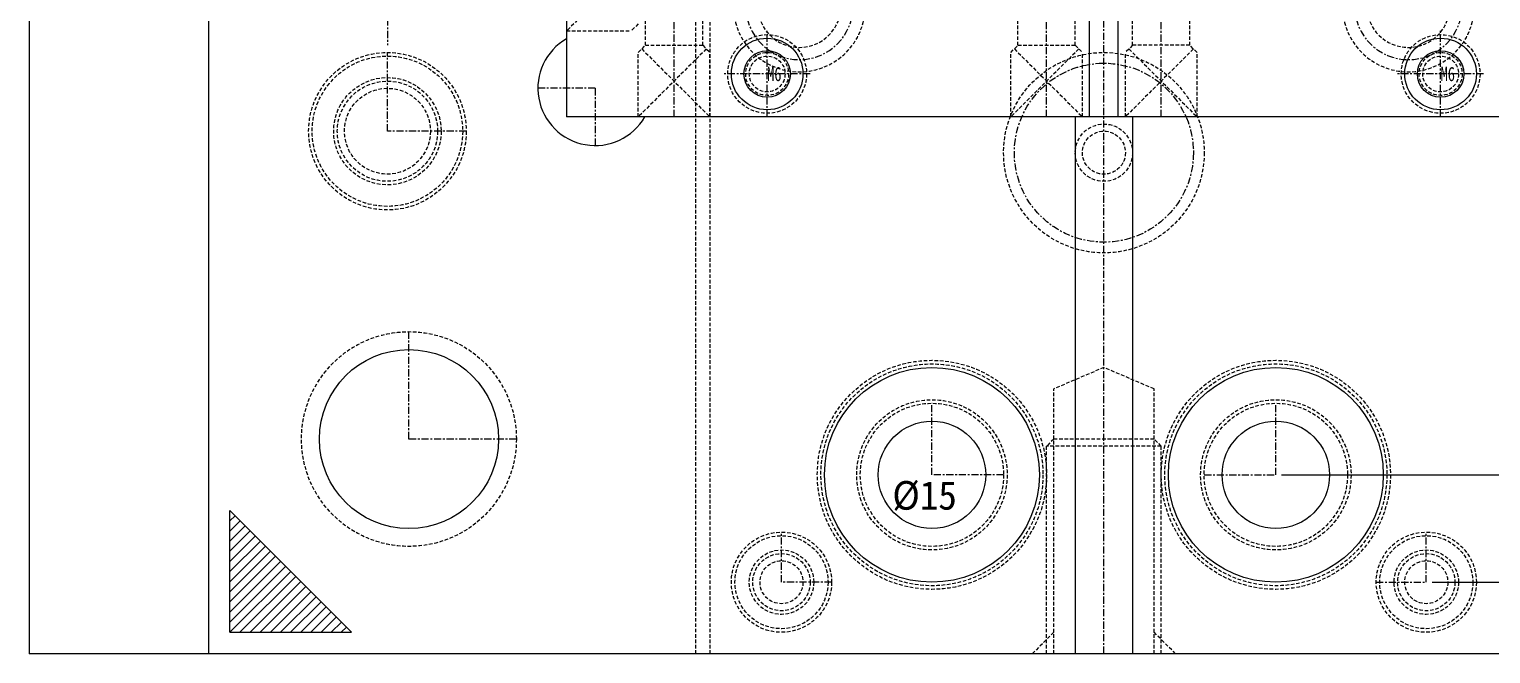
# Model space of a CAD drawing. Extents: x -554 to 592, y -350 to 391.
# Drawn here: x 250 to 454, y 0 to 87.2 of the extents above; entities that cross this region are included whole.
import ezdxf
from ezdxf.enums import TextEntityAlignment as Align

# ---------------------------------------------------------------- set-up
doc = ezdxf.new("R2010")
doc.units = 0
doc.linetypes.add('CENTER', pattern=[1.75, 1, -0.25, 0.25, -0.25])
doc.linetypes.add('DASHED', pattern=[0.75, 0.5, -0.25])
for name, color, linetype in [('L12', 7, 'CONTINUOUS'), ('L13', 7, 'CONTINUOUS'), ('L5', 7, 'CONTINUOUS'), ('L8', 7, 'CONTINUOUS'), ('L9', 7, 'CONTINUOUS')]:
    doc.layers.add(name, color=color, linetype=linetype)

msp = doc.modelspace()

# ---------------------------------------------------------------- linework, layer by layer
at = {"layer": 'L12', "color": 251, "linetype": 'CONTINUOUS'}
for p, q in [((424.8, 25), (577.641885, 25)), ((445.8, 10), (591.882723, 10))]:
    msp.add_line(p, q, dxfattribs=at)
at = {"layer": 'L13', "color": 206, "linetype": 'CONTINUOUS'}
for centre in [(376, 25), (424, 25)]:
    msp.add_circle(centre, 15, dxfattribs=at)
at = {"layer": 'L13', "color": 3, "linetype": 'DASHED'}
for centre in [(376, 25), (424, 25)]:
    msp.add_circle(centre, 10, dxfattribs=at)
at = {"layer": 'L5', "color": 7, "linetype": 'CENTER'}
msp.add_line((400, 0), (400, 350), dxfattribs=at)
at = {"layer": 'L5', "color": 7, "linetype": 'CONTINUOUS'}
for p in [(325, 275), (475, 75)]:
    msp.add_line(p, (325, 75), dxfattribs=at)
at = {"layer": 'L5', "color": 4, "linetype": 'CONTINUOUS'}
for p, q in [((398, 75), (398, 140)), ((402, 75), (402, 140))]:
    msp.add_line(p, q, dxfattribs=at)
at = {"layer": 'L5', "color": 3, "linetype": 'CENTER'}
for p, q in [((353, 75), (353, 87)), ((447, 75), (447, 87)), ((359, 81), (347, 81)), ((453, 81), (441, 81))]:
    msp.add_line(p, q, dxfattribs=at)
at = {"layer": 'L5', "color": 7, "linetype": 'DASHED'}
for centre in [(353, 81), (447, 81)]:
    msp.add_circle(centre, 5.5, dxfattribs=at)
at = {"layer": 'L5', "color": 251, "linetype": 'CONTINUOUS'}
for centre in [(353, 81), (447, 81)]:
    msp.add_circle(centre, 5, dxfattribs=at)
at = {"layer": 'L5', "color": 7, "linetype": 'CONTINUOUS'}
for centre in [(353, 81), (447, 81)]:
    msp.add_circle(centre, 3.25, dxfattribs=at)
at = {"layer": 'L5', "color": 3, "linetype": 'DASHED'}
for centre, radius in [((353, 81), 3), ((447, 81), 3), ((353, 81), 2.5), ((447, 81), 2.5)]:
    msp.add_circle(centre, radius, dxfattribs=at)
at = {"layer": 'L8', "color": 7, "linetype": 'CONTINUOUS'}
for p, q in [((250, 350), (250, 0)), ((275, 350), (275, 0)), ((396, 75), (396, 0)), ((404, 75), (404, 0)), ((550, 0), (250, 0))]:
    msp.add_line(p, q, dxfattribs=at)
at = {"layer": 'L8', "color": 7, "linetype": 'DASHED'}
for p, q in [((343, 350), (343, 0)), ((345, 350), (345, 0))]:
    msp.add_line(p, q, dxfattribs=at)
at = {"layer": 'L8', "color": 96, "linetype": 'CENTER'}
msp.add_line((300, 115), (300, 85), dxfattribs=at)
at = {"layer": 'L8', "color": 251, "linetype": 'CENTER'}
for p, q in [((300, 73), (300, 84)), ((311, 73), (300, 73)), ((303, 30), (303, 45)), ((318, 30), (303, 30))]:
    msp.add_line(p, q, dxfattribs=at)
at = {"layer": 'L8', "color": 6, "linetype": 'CENTER'}
for q in [(321, 79), (329, 71)]:
    msp.add_line((329, 79), q, dxfattribs=at)
at = {"layer": 'L8', "color": 251, "linetype": 'DASHED'}
for p, q in [((400, 40), (393, 37)), ((407, 37), (400, 40)), ((393, 0), (393, 37)), ((407, 0), (407, 37)), ((393, 30), (392, 29)), ((392, 0), (392, 29)), ((408, 29), (392, 29)), ((407, 30), (393, 30)), ((408, 29), (407, 30)), ((408, 0), (408, 29)), ((393, 3), (390, 0)), ((410, 0), (407, 3))]:
    msp.add_line(p, q, dxfattribs=at)
at = {"layer": 'L8', "color": 3, "linetype": 'CENTER'}
for p, q in [((376, 25), (376, 35)), ((424, 25), (424, 35)), ((386, 25), (376, 25)), ((414, 25), (424, 25))]:
    msp.add_line(p, q, dxfattribs=at)
at = {"layer": 'L8', "color": 6, "linetype": 'CONTINUOUS'}
for p, q in [((278, 20), (295, 3)), ((278, 3), (278, 20)), ((278.014719, 19.985281), (278, 19.970563)), ((278.721825, 19.278175), (278, 18.556349)), ((279.428932, 18.571068), (278, 17.142136)), ((280.136039, 17.863961), (278, 15.727922)), ((280.843146, 17.156854), (278, 14.313708)), ((281.550253, 16.449747), (278, 12.899495)), ((282.257359, 15.742641), (278, 11.485281)), ((282.964466, 15.035534), (278, 10.071068)), ((283.671573, 14.328427), (278, 8.656854)), ((284.37868, 13.62132), (278, 7.242641)), ((285.085786, 12.914214), (278, 5.828427)), ((285.792893, 12.207107), (278, 4.414214)), ((286.5, 11.5), (278, 3)), ((287.207107, 10.792893), (279.414214, 3)), ((287.914214, 10.085786), (280.828427, 3)), ((288.62132, 9.37868), (282.242641, 3)), ((289.328427, 8.671573), (283.656854, 3)), ((290.035534, 7.964466), (285.071068, 3)), ((290.742641, 7.257359), (286.485281, 3)), ((291.449747, 6.550253), (287.899495, 3)), ((292.156854, 5.843146), (289.313708, 3)), ((292.863961, 5.136039), (290.727922, 3)), ((293.571068, 4.428932), (292.142136, 3)), ((278, 3), (295, 3)), ((294.278175, 3.721825), (293.556349, 3)), ((294.985281, 3.014719), (294.970563, 3))]:
    msp.add_line(p, q, dxfattribs=at)
at = {"layer": 'L8', "color": 4, "linetype": 'CENTER'}
for p, q in [((355, 10), (355, 17)), ((445, 10), (445, 17)), ((362, 10), (355, 10)), ((438, 10), (445, 10))]:
    msp.add_line(p, q, dxfattribs=at)
at = {"layer": 'L8', "color": 251, "linetype": 'DASHED'}
for centre, radius in [((300, 73), 11), ((300, 73), 10.5), ((300, 73), 7.5), ((300, 73), 7), ((300, 73), 6), ((303, 30), 15), ((355, 10), 6.5), ((445, 10), 6.5)]:
    msp.add_circle(centre, radius, dxfattribs=at)
at = {"layer": 'L8', "color": 56, "linetype": 'DASHED'}
for radius in [14, 4, 3]:
    msp.add_circle((400, 70), radius, dxfattribs=at)
at = {"layer": 'L8', "color": 56, "linetype": 'CENTER'}
msp.add_circle((400, 70), 12.5, dxfattribs=at)
at = {"layer": 'L8', "color": 251, "linetype": 'CONTINUOUS'}
msp.add_circle((303, 30), 12.5, dxfattribs=at)
at = {"layer": 'L8', "color": 7, "linetype": 'DASHED'}
for centre, radius in [((376, 25), 16), ((424, 25), 16), ((376, 25), 10.5), ((424, 25), 10.5), ((355, 10), 7), ((445, 10), 7), ((355, 10), 4.5), ((445, 10), 4.5)]:
    msp.add_circle(centre, radius, dxfattribs=at)
at = {"layer": 'L8', "color": 6, "linetype": 'DASHED'}
for centre in [(376, 25), (424, 25)]:
    msp.add_circle(centre, 15.5, dxfattribs=at)
at = {"layer": 'L8', "color": 3, "linetype": 'CONTINUOUS'}
for centre in [(376, 25), (424, 25)]:
    msp.add_circle(centre, 7.5, dxfattribs=at)
at = {"layer": 'L8', "color": 4, "linetype": 'DASHED'}
for centre, radius in [((355, 10), 4), ((355, 10), 3), ((445, 10), 4), ((445, 10), 3)]:
    msp.add_circle(centre, radius, dxfattribs=at)
at = {"layer": 'L8', "color": 6, "linetype": 'CONTINUOUS'}
msp.add_arc((329, 79), 8, 120, 330, dxfattribs=at)
at = {"layer": 'L9', "color": 136, "linetype": 'CENTER'}
for p, q in [((392, 75), (392, 157)), ((408, 75), (408, 157)), ((340, 75), (340, 155))]:
    msp.add_line(p, q, dxfattribs=at)
at = {"layer": 'L9', "color": 136, "linetype": 'DASHED'}
for p, q in [((396, 85), (396, 157)), ((404, 85), (404, 157)), ((412, 85), (412, 157)), ((336, 85), (336, 155)), ((344, 85), (344, 155)), ((388, 85), (388, 153)), ((334.5, 96.5), (325, 87)), ((335, 88), (334, 87)), ((325, 87), (334, 87)), ((335, 84), (336, 85)), ((344.5, 84.5), (335, 75)), ((335, 75), (335, 84)), ((335.5, 84.5), (345, 75)), ((336, 85), (344, 85)), ((344, 85), (345, 84)), ((345, 75), (345, 84)), ((387, 84), (388, 85)), ((396.5, 84.5), (387, 75)), ((387, 75), (387, 84)), ((387.5, 84.5), (397, 75)), ((388, 85), (396, 85)), ((396, 85), (397, 84)), ((397, 75), (397, 84)), ((404, 85), (403, 84)), ((412.5, 84.5), (403, 75)), ((403, 75), (403, 84)), ((403.5, 84.5), (413, 75)), ((412, 85), (404, 85)), ((413, 84), (412, 85)), ((413, 75), (413, 84))]:
    msp.add_line(p, q, dxfattribs=at)
at = {"layer": 'L9', "color": 2, "linetype": 'DASHED'}
for centre, radius in [((357.5, 90.5), 9.2), ((357.5, 90.5), 5.8), ((442.5, 90.5), 9.2), ((442.5, 90.5), 5.8)]:
    msp.add_arc(centre, radius, 180, 360, dxfattribs=at)
at = {"layer": 'L9', "color": 2, "linetype": 'CENTER'}
for centre in [(357.5, 90.5), (442.5, 90.5)]:
    msp.add_arc(centre, 7.5, 180, 360, dxfattribs=at)

# ---------------------------------------------------------------- texts
at = {"layer": 'L12', "color": 2, "linetype": 'CONTINUOUS', "width": 0.75}
msp.add_text('%%c15', height=4, dxfattribs=at).set_placement((370.473822, 20.133508), (379.473822, 20.133508), align=Align.ALIGNED)
at = {"layer": 'L5', "color": 56, "linetype": 'CONTINUOUS', "width": 0.5}
for p, p2 in [((353, 80), (355, 80)), ((447, 80), (449, 80))]:
    msp.add_text('M6', height=2, dxfattribs=at).set_placement(p, p2, align=Align.ALIGNED)

doc.saveas('drawing.dxf')
